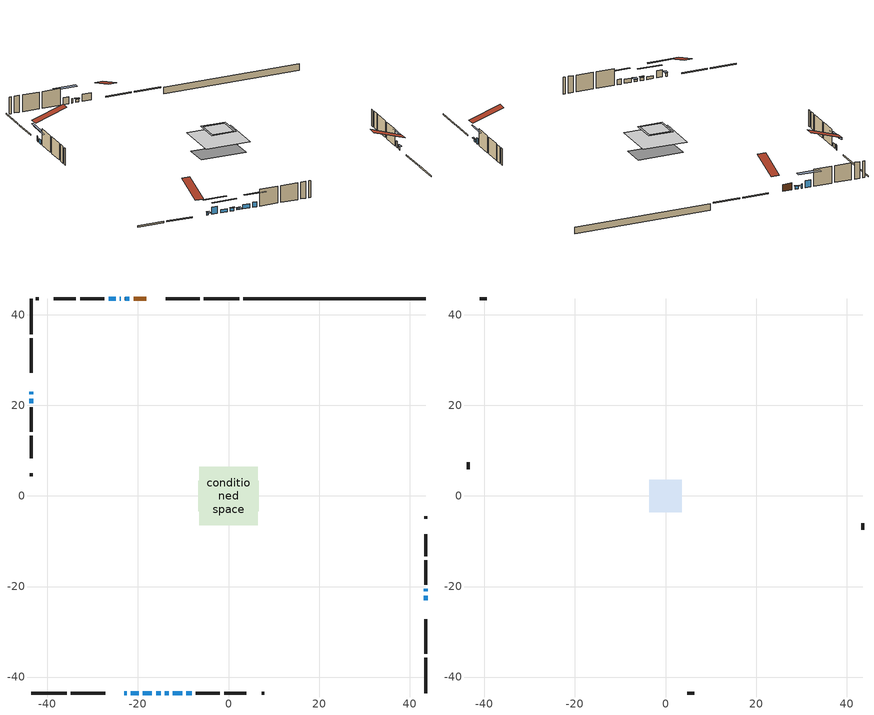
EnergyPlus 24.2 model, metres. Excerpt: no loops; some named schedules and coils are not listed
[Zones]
conditioned space
 floor adiabatic (AdiabaticFloorConstruction): -6.46,-6.46 -6.46,6.46 6.46,6.46 6.46,-6.46 z3.2
 floor foundation (Slab1 construction): -6.69,-3.37 -6.69,3.37 6.69,3.37 6.69,-3.37 z-1.07
 wall outside (RimJoist1 construction): 2.35,43.52 -5.42,43.52 / -43.52,-43.52 -35.75,-43.52 / -43.52,43.52 -43.52,35.75 / 43.52,-43.52 43.52,-35.75 z0.76:1.06
 wall outside (RimJoist2 construction): -6.35,43.52 -13.89,43.52 / -34.82,-43.52 -27.27,-43.52 / -43.52,34.82 -43.52,27.27 / 43.52,-34.82 43.52,-27.27 z0.76:1.06
 wall outside (AdiabaticWallConstruction 1): -18.18,43.52 -20.97,43.52 z0.76:2.79
 wall outside (AdiabaticWallConstruction): -22.99,-43.52 -22.48,-43.52 / 43.52,-22.99 43.52,-22.02 / -21.89,43.52 -22.86,43.52 / -15.99,-43.52 -15.02,-43.52 z0.76:1.62; -21.55,-43.52 -19.83,-43.52 z0.76:2.79; -18.9,-43.52 -16.91,-43.52 z0.76:1.57; -43.52,22.99 -43.52,22.43 z0.76:2.29; -43.52,21.5 -43.52,20.48 z0.76:2.03; -14.09,-43.52 -13.25,-43.52 z0.76:1.27; -23.79,43.52 -24.03,43.52 / -12.33,-43.52 -10.27,-43.52 z0.76:1.98; 43.52,-21.09 43.52,-20.51 z0.76:2.54; -24.95,43.52 -26.5,43.52 z0.76:2.72; -9.34,-43.52 -8.17,-43.52 z0.76:2.23
 wall outside (Wall1 construction): -27.43,43.52 -32.77,43.52 / -7.24,-43.52 -1.91,-43.52 / -43.52,19.56 -43.52,14.22 / 43.52,-19.58 43.52,-14.24 z0.76:5.64
 wall outside (Wall2 construction): -33.7,43.52 -38.6,43.52 / -0.98,-43.52 3.93,-43.52 / -43.52,13.29 -43.52,8.38 / 43.52,-13.31 43.52,-8.41 z0.76:5.64
 wall outside (Wall5 construction): -41.97,43.52 -42.59,43.52 / 7.3,-43.52 7.92,-43.52 / -43.52,5.02 -43.52,4.4 / 43.52,-5.04 43.52,-4.42 z0.76:5.64
 wall foundation (FoundationWall1 construction): 43.52,43.52 3.28,43.52 z-1.07:0.76
 window (WindowConstruction 10): -22.99,-43.52 -22.48,-43.52 z0.76:1.62
 window (WindowConstruction 3): -21.55,-43.52 -19.83,-43.52 z0.76:2.79
 window (WindowConstruction 4): -18.9,-43.52 -16.92,-43.52 z0.76:1.57
 window (WindowConstruction 5): -43.52,22.99 -43.52,22.43 z0.76:2.28
 window (WindowConstruction 6): -43.52,21.5 -43.52,20.48 z0.76:2.03
 window (WindowConstruction 7): 43.52,-22.99 43.52,-22.02 z0.76:1.62
 window (WindowConstruction 8): -21.9,43.52 -22.86,43.52 z0.76:1.62
 window (WindowConstruction 9): -15.99,-43.52 -15.02,-43.52 z0.76:1.62
 window (WindowConstruction 11): -14.09,-43.52 -13.25,-43.52 z0.76:1.27
 window (WindowConstruction 12): -23.79,43.52 -24.02,43.52 z0.76:1.98
 window (WindowConstruction 13): -12.32,-43.52 -10.27,-43.52 z0.76:1.98
 window (WindowConstruction): 43.52,-21.09 43.52,-20.51 z0.76:2.54
 window (WindowConstruction 1): -24.95,43.52 -26.5,43.52 z0.76:2.72
 window (WindowConstruction 2): -9.34,-43.52 -8.17,-43.52 z0.76:2.23
 door (Door): -18.18,43.52 -20.97,43.52 z0.76:2.79
 ceiling adiabatic (AdiabaticFloorConstruction): 6.46,-6.46 6.46,6.46 -6.46,6.46 -6.46,-6.46 z3.2
attic - vented
 floor to conditioned space (Floor1 construction Reversed): -3.09,-3.09 -3.09,3.09 3.09,3.09 3.09,-3.09 z5.64
 floor to conditioned space (Floor2 construction Reversed): -3.61,-3.61 -3.61,3.61 3.61,3.61 3.61,-3.61 z5.64
 wall outside (Wall3 construction): -39.53,43.52 -41.04,43.52 / 4.86,-43.52 6.37,-43.52 / -43.52,7.45 -43.52,5.95 / 43.52,-7.48 43.52,-5.97 z0.76:5.64
 roof outside (Roof1 construction): -17.25,43.52,5.64 -17.25,34.3,8.71 -14.82,34.3,8.71 -14.82,43.52,5.64; -23.92,-43.52,5.64 -23.92,-34.3,8.71 -26.34,-34.3,8.71 -26.34,-43.52,5.64; -43.52,23.92,5.64 -34.3,23.92,8.71 -34.3,26.34,8.71 -43.52,26.34,5.64; 43.52,-23.92,5.64 34.3,-23.92,8.71 34.3,-26.34,8.71 43.52,-26.34,5.64
shading: -22.28,-43.52 -23.19,-43.52 -23.19,-44.74 -22.28,-44.74 z1.82; -17.19,-43.52 -24.19,-43.52 -24.19,-43.93 -17.19,-43.93 z5.43; -14.28,-43.52 -21.54,-43.52 -21.54,-43.93 -14.28,-43.93 z4.21; -43.52,19.79 -43.52,25.63 -43.93,25.63 -43.93,19.79 z4.92; -43.52,17.85 -43.52,24.14 -43.93,24.14 -43.93,17.85 z4.67; 43.52,-21.82 43.52,-23.19 43.93,-23.19 43.93,-21.82 z1.82; -23.06,43.52 -21.69,43.52 -21.69,43.93 -23.06,43.93 z1.82; -14.82,-43.52 -16.19,-43.52 -16.19,-43.93 -14.82,-43.93 z1.82; -13.05,-43.52 -14.29,-43.52 -14.29,-44.74 -13.05,-44.74 z1.47; 43.52,-17.87 43.52,-23.73 43.93,-23.73 43.93,-17.87 z5.18; -29.14,43.52 -22.31,43.52 -22.31,44.74 -29.14,44.74 z5.36; -5.53,-43.52 -11.98,-43.52 -11.98,-43.93 -5.53,-43.93 z4.87
[Building]
Building 1: Terrain=Suburbs
[Site:Location]
Comox AP_BC: Latitude {deg}=49.72; Longitude {deg}=-124.9; Time Zone {hr}=-8; Elevation {m}=26; Keep Site Location Information=Yes
[Site:GroundTemperature:Shallow]
7.68431, 6.60511, 6.51868, 7.03082, 9.08677, 11.1331, 12.9072, 14.0311, 14.1265, 13.2125, 11.4836, 9.50004
[Site:WaterMainsTemperature]
Calculation Method=Schedule; Temperature Schedule=mains temperature schedule
[Material] Roughness=Rough; Thermal Absorptance=0.9
Name | Thickness {m} | Conductivity {W/m-K} | Density {kg/m3} | Specific Heat {J/kg-K} | Solar Absorptance | Visible Absorptance
asphalt or fiberglass shingles | 0.00635 | 0.162714 | 1121.4 | 1465.45 | 0.4 | 0.4
ceiling stud and cavity | 0.1397 | 0.079977 | 65.682 | 1177.47 | 0.7 | 0.7
ceiling stud and cavity 1 | 0.1397 | 0.0805454 | 65.682 | 1177.47 | 0.7 | 0.7
concrete 4.0 in. | 0.1016 | 1.803125 | 2242.8 | 837.4 | 0.7 | 0.7
concrete 8.0 in. | 0.2032 | 1.803125 | 2242.8 | 837.4 | 0.7 | 0.7
door material | 0.04445 | 0.188738 | 512.64 | 1214.23 | 0.7 | 0.7
floor covering | 0.0127 | 0.0433444 | 54.468 | 1339.84 | 0.6 | 0.6
floor rigid ins; wall rigid ins | 0.512978 | 0.029427 | 32.04 | 1214.23 | 0.7 | 0.7
floor stud and cavity | 0.1397 | 1.75129 | 37.0049 | 1207.88 | 0.7 | 0.7
furniture material conditioned space 1 | 0.1524 | 0.115458 | 640.8 | 1214.23 | 0.6 | 0.6
gypsum board | 0.00254 | 0.160291 | 801 | 837.4 | 0.6 | 0.6
gypsum board 1 | 0.0127 | 0.160291 | 801 | 837.4 | 0.6 | 0.6
osb sheathing 0.75 in. | 0.01905 | 0.115458 | 512.64 | 1214.23 | 0.7 | 0.7
rim joist stud and cavity | 0.0508 | 0.177588 | 50.32683 | 1063.81 | 0.6 | 0.6
rim joist stud and cavity 1 | 0.0508 | 0.648972 | 50.32683 | 1063.81 | 0.6 | 0.6
wall stud and cavity | 0.0889 | 0.214643 | 50.32683 | 1063.81 | 0.7 | 0.7
wall stud and cavity 1 | 0.0889 | 0.213734 | 50.32683 | 1063.81 | 0.7 | 0.7
wall stud and cavity 2 | 0.0889 | 6.9971 | 50.32683 | 1063.81 | 0.6 | 0.6
wall stud and cavity 3 | 0.0889 | 0.49837 | 6.31874 | 1174.65 | 0.7 | 0.7
wall stud and cavity 4 | 0.0889 | 0.380278 | 52.3479 | 1209.89 | 0.7 | 0.7
wall stud and cavity 5 | 0.0889 | 0.391764 | 83.0341 | 1211.67 | 0.7 | 0.7
wood siding | 0.00254 | 0.102417 | 544.68 | 1172.36 | 0.4 | 0.4
wood siding 1; wood siding 2; wood siding 3 | 0.0254 | 0.102417 | 544.68 | 1172.36 | 0.7 | 0.7
[WindowMaterial:SimpleGlazingSystem]
Name | U-Factor {W/m2-K} | Solar Heat Gain Coefficient
WindowMaterial | 4.982445 | 0.59
WindowMaterial 1 | 5.91704 | 0.78
WindowMaterial 10 | 5.0608 | 0.63
WindowMaterial 11 | 2.78449 | 0.63
WindowMaterial 2 | 3.61518 | 0.7
WindowMaterial 3 | 3.30346 | 0.67
WindowMaterial 4 | 7.30929 | 0.72
WindowMaterial 5 | 2.97073 | 0.62
WindowMaterial 6 | 2.98833 | 0.56
WindowMaterial 7 | 5.2601 | 0.64
WindowMaterial 8 | 4.584985 | 0.54
WindowMaterial 9 | 2.750991 | 0.56
[Construction]
AdiabaticFloorConstruction: floor stud and cavity, floor rigid ins, osb sheathing 0.75 in., floor covering
AdiabaticWallConstruction: wood siding 2, wall rigid ins, wall stud and cavity 4, gypsum board 1
AdiabaticWallConstruction 1: wood siding 3, wall rigid ins, wall stud and cavity 4, gypsum board 1
Door: door material
Floor1 construction Reversed: gypsum board 1, ceiling stud and cavity
Floor2 construction Reversed: gypsum board 1, ceiling stud and cavity 1
FoundationWall1 construction: concrete 8.0 in.
furniture construction conditioned space 1: furniture material conditioned space 1
PartitionWallConstruction: gypsum board 1, wall stud and cavity 5, gypsum board 1
RimJoist1 construction: wood siding 1, rim joist stud and cavity
RimJoist2 construction: wood siding 1, rim joist stud and cavity 1
Roof1 construction: asphalt or fiberglass shingles
Slab1 construction: concrete 4.0 in.
Wall1 construction: wood siding, wall stud and cavity, gypsum board
Wall2 construction: wood siding, wall stud and cavity 1, gypsum board
Wall3 construction: wood siding, wall stud and cavity 2
Wall5 construction: wood siding, wall stud and cavity 3, gypsum board
WindowConstruction: WindowMaterial
WindowConstruction 1: WindowMaterial 1
WindowConstruction 10: WindowMaterial 8
WindowConstruction 11: WindowMaterial 9
WindowConstruction 12: WindowMaterial 10
WindowConstruction 13: WindowMaterial 11
WindowConstruction 2: WindowMaterial 2
WindowConstruction 3: WindowMaterial 3
WindowConstruction 4: WindowMaterial 4
WindowConstruction 5: WindowMaterial 5
WindowConstruction 6: WindowMaterial 6
WindowConstruction 7; WindowConstruction 8; WindowConstruction 9: WindowMaterial 7
[Zone] Multiplier=1; Part of Total Floor Area=Yes
Name | Volume {m3}
attic - vented | 45.1576
conditioned space | 658.9
[Space]
Name | Zone | Volume {m3}
attic - vented 1 | attic - vented | 45.1576
conditioned space 1 | conditioned space | 658.9
[ZoneInfiltration:EffectiveLeakageArea]
infil attic - vented 1: Zone or Space=attic - vented 1; Schedule=Always On Discrete; Effective Air Leakage Area {cm2}=3866.14; Stack Coefficient=0.000552712; Wind Coefficient=1.58844e-05
[ZoneMixing]
whole house fan mix: Zone or Space=attic - vented; Schedule=Always On Continuous; Design Flow Rate Calculation Method=Flow/Zone; Design Flow Rate {m3/s}=0; Source Zone or Space=conditioned space
[SurfaceProperty:ExposedFoundationPerimeter]
Slab1: Exposed Perimeter Calculation Method=TotalExposedPerimeter; Total Exposed Perimeter {m}=40.235
[InternalMass] Zone or ZoneList=conditioned space; Space or SpaceList=conditioned space 1
Name | Construction | Surface Area {m2}
furniture mass conditioned space 1 | furniture construction conditioned space 1 | 102.768
partition wall mass | PartitionWallConstruction | 256.92
[Lights]
interior lighting: Zone or ZoneList or Space or SpaceList=conditioned space 1; Schedule=interior lighting schedule; Design Level Calculation Method=LightingLevel; Lighting Level {W}=343.2; Return Air Fraction=0; Fraction Radiant=0.6; Fraction Visible=0.2; Fraction Replaceable=1
[People]
occupants: Zone or ZoneList or Space or SpaceList=conditioned space 1; Number of People Schedule=occupants schedule; Number of People Calculation Method=People; Number of People=3; Fraction Radiant=0.314171; Sensible Heat Fraction=0.56303; Activity Level Schedule=occupants activity schedule; Carbon Dioxide Generation Rate {m3/s-W}=0; Enable ASHRAE 55 Comfort Warnings=No; Mean Radiant Temperature Calculation Type=EnclosureAveraged
[ElectricEquipment] Zone or ZoneList or Space or SpaceList=conditioned space 1; Design Level Calculation Method=EquipmentLevel
Name | Schedule | Design Level {W} | Fraction Latent | Fraction Radiant | Fraction Lost
clothes dryer | clothes dryer schedule | 140.772 | 0.015 | 0.081 | 0.85
clothes washer | clothes washer schedule | 32.1985 | 0.03 | 0.162 | 0.7
cooking range | cooking range schedule | 215.147 | 0.08 | 0.432 | 0.2
dishwasher | dishwasher schedule | 66.8632 | 0.3 | 0.18 | 0.4
fridge | fridge schedule | 72.9452 | 0 | 0.6 | 0
mech vent bath fan 0 | mech vent bath fan 0 schedule | 50.2 | 0 | 0 | 1
mech vent bath fan 1 | mech vent bath fan 1 schedule | 50.2 | 0 | 0 | 1
mech vent house fan | mech vent house fan schedule | 0 | 0 | 0 | 1
mech vent house fan cfis | mech vent house fan cfis schedule | 0 | 0 | 0 | 0
misc plug loads | misc plug loads schedule | 494.7 | 0.045 | 0.513 | 0.1
whole house fan | Always On Discrete | 0 | 0 | 0 | 1
[OtherEquipment] Zone or ZoneList or Space or SpaceList=conditioned space 1; Design Level Calculation Method=EquipmentLevel
Name | Fuel Type | Schedule | Design Level {W} | Fraction Latent | Fraction Radiant | Fraction Lost
clothes dryer 1 | Electricity | clothes dryer schedule | 0 | 0.015 | 0.081 | 0.85
cooking range 1 | Electricity | cooking range schedule | 0 | 0.08 | 0.432 | 0.2
general water use latent | None | general water use schedule | 62.594 | 1 | 0 | 0
general water use sensible | None | general water use schedule | -61.6891 | 0 | 0.6 | 0
mech vent house fan latent load | None | Always On Discrete | 0 | 1 | 0 | 0
mech vent house fan sensible load | None | Always On Discrete | 0 | 0 | 0 | 0
water heater energy adjustment1 | Electricity | Always On Discrete | 0.01 | 0 | 0 | 1
[ZoneInfiltration:DesignFlowRate] Zone or ZoneList or Space or SpaceList=conditioned space 1; Schedule=Always On Discrete; Design Flow Rate Calculation Method=Flow/Zone; Design Flow Rate {m3/s}=0
infil flow; natural vent flow; whole house fan flow
[ZoneControl:Thermostat]
conditioned space Thermostat: Zone or ZoneList=conditioned space; Control Type Schedule=conditioned space Thermostat Schedule; Control 1=conditioned space temperature setpoint; Temperature Difference Between Cutout And Setpoint {deltaC}=0
[ThermostatSetpoint:DualSetpoint]
conditioned space temperature setpoint: Heating Setpoint Temperature Schedule=heating setpoint; Cooling Setpoint Temperature Schedule=cooling setpoint
[AirLoopHVAC:UnitarySystem]
unit heater unitary system: Control Type=Load; Controlling Zone or Thermostat Location=conditioned space; Dehumidification Control Type=None; Availability Schedule=Always On Discrete; Supply Fan=unit heater supply fan; Fan Placement=BlowThrough; Supply Air Fan Operating Mode Schedule=unit heater auto fan schedule; Heating Coil=unit heater htg coil; DX Heating Coil Sizing Ratio=1; Use DOAS DX Cooling Coil=No; Minimum Supply Air Temperature {C}=2; Latent Load Control=SensibleOnlyLoadControl; Cooling Supply Air Flow Rate Method=None; Heating Supply Air Flow Rate Method=SupplyAirFlowRate; Heating Supply Air Flow Rate {m3/s}=0.00141584; No Load Supply Air Flow Rate Method=SupplyAirFlowRate; No Load Supply Air Flow Rate {m3/s}=0; No Load Supply Air Flow Rate Control Set To Low Speed=Yes; Maximum Supply Air Temperature {C}=48.8889; Maximum Outdoor Dry-Bulb Temperature for Supplemental Heater Operation {C}=21; Ancillary On-Cycle Electric Power {W}=0; Ancillary Off-Cycle Electric Power {W}=0
[Zone equipment]
conditioned space: electric baseboard, unit heater unitary system
[Foundation:Kiva]
Foundation Kiva 1: Initial Indoor Air Temperature {C}=18; Wall Height Above Grade {m}=0.759988; Wall Depth Below Slab {m}=0.2032
[Foundation:Kiva:Settings]
Soil Conductivity {W/m-K}=0.849921; Soil Density {kg/m3}=1842.3; Soil Specific Heat {J/kg-K}=418.7; Ground Solar Absorptivity=0.9; Ground Thermal Absorptivity=0.9; Ground Surface Roughness {m}=0.03; Far-Field Width {m}=40; Deep-Ground Boundary Condition=ZeroFlux; Deep-Ground Depth {m}=40; Minimum Cell Dimension {m}=0.2; Maximum Cell Growth Coefficient=3; Simulation Timestep=Timestep
[Exterior:Lights]
exterior lighting: Schedule=exterior lighting schedule; Design Level {W}=75.6
[EnergyManagementSystem:Sensor] Output:Variable or Output:Meter Index Key=conditioned space
Name | Output:Variable or Output:Meter
conditioned_space_clg_unmet_s | Zone Cooling Setpoint Not Met Time
conditioned_space_htg_unmet_s | Zone Heating Setpoint Not Met Time
fridge_tin_s; tin_s; tin_s_1 | Zone Mean Air Temperature
tout_s | Zone Outdoor Air Drybulb Temperature
win_s | Zone Air Humidity Ratio
[Schedule:Constant]
Name | Hourly Value
Always On Continuous; mech vent house fan schedule; mech vent house fan cfis schedule; Always On Discrete | 1
occupants activity schedule | 117.228
fridge schedule; unit heater auto fan schedule | 0
[Schedule:Week:Daily]
interior lighting schedule Week Rule - Jan1-Jan27: interior lighting schedule day, interior lighting schedule day, interior lighting schedule day, interior lighting schedule day, interior lighting schedule day, interior lighting schedule day, interior lighting schedule day, interior lighting schedule default day, interior lighting schedule default day, interior lighting schedule default day, interior lighting schedule default day, interior lighting schedule default day
interior lighting schedule Week Rule - Jan28-Feb3: interior lighting schedule day, interior lighting schedule day, interior lighting schedule day, interior lighting schedule day, interior lighting schedule day 1, interior lighting schedule day 1, interior lighting schedule day 1, interior lighting schedule default day, interior lighting schedule default day, interior lighting schedule default day, interior lighting schedule default day, interior lighting schedule default day
interior lighting schedule Week Rule - Feb4-Feb24: interior lighting schedule day 1, interior lighting schedule day 1, interior lighting schedule day 1, interior lighting schedule day 1, interior lighting schedule day 1, interior lighting schedule day 1, interior lighting schedule day 1, interior lighting schedule default day, interior lighting schedule default day, interior lighting schedule default day, interior lighting schedule default day, interior lighting schedule default day
interior lighting schedule Week Rule - Feb25-Mar3: interior lighting schedule day 1, interior lighting schedule day 1, interior lighting schedule day 1, interior lighting schedule day 1, interior lighting schedule day 2, interior lighting schedule day 2, interior lighting schedule day 2, interior lighting schedule default day, interior lighting schedule default day, interior lighting schedule default day, interior lighting schedule default day, interior lighting schedule default day
interior lighting schedule Week Rule - Mar4-Mar31: interior lighting schedule day 2, interior lighting schedule day 2, interior lighting schedule day 2, interior lighting schedule day 2, interior lighting schedule day 2, interior lighting schedule day 2, interior lighting schedule day 2, interior lighting schedule default day, interior lighting schedule default day, interior lighting schedule default day, interior lighting schedule default day, interior lighting schedule default day
interior lighting schedule Week Rule - Apr1-Apr28: interior lighting schedule day 3, interior lighting schedule day 3, interior lighting schedule day 3, interior lighting schedule day 3, interior lighting schedule day 3, interior lighting schedule day 3, interior lighting schedule day 3, interior lighting schedule default day, interior lighting schedule default day, interior lighting schedule default day, interior lighting schedule default day, interior lighting schedule default day
interior lighting schedule Week Rule - Apr29-May5: interior lighting schedule day 3, interior lighting schedule day 3, interior lighting schedule day 4, interior lighting schedule day 4, interior lighting schedule day 4, interior lighting schedule day 4, interior lighting schedule day 4, interior lighting schedule default day, interior lighting schedule default day, interior lighting schedule default day, interior lighting schedule default day, interior lighting schedule default day
interior lighting schedule Week Rule - May6-May26: interior lighting schedule day 4, interior lighting schedule day 4, interior lighting schedule day 4, interior lighting schedule day 4, interior lighting schedule day 4, interior lighting schedule day 4, interior lighting schedule day 4, interior lighting schedule default day, interior lighting schedule default day, interior lighting schedule default day, interior lighting schedule default day, interior lighting schedule default day
interior lighting schedule Week Rule - May27-Jun2: interior lighting schedule day 4, interior lighting schedule day 4, interior lighting schedule day 4, interior lighting schedule day 4, interior lighting schedule day 4, interior lighting schedule day 5, interior lighting schedule day 5, interior lighting schedule default day, interior lighting schedule default day, interior lighting schedule default day, interior lighting schedule default day, interior lighting schedule default day
interior lighting schedule Week Rule - Jun3-Jun30: interior lighting schedule day 5, interior lighting schedule day 5, interior lighting schedule day 5, interior lighting schedule day 5, interior lighting schedule day 5, interior lighting schedule day 5, interior lighting schedule day 5, interior lighting schedule default day, interior lighting schedule default day, interior lighting schedule default day, interior lighting schedule default day, interior lighting schedule default day
interior lighting schedule Week Rule - Jul1-Jul28: interior lighting schedule day 6, interior lighting schedule day 6, interior lighting schedule day 6, interior lighting schedule day 6, interior lighting schedule day 6, interior lighting schedule day 6, interior lighting schedule day 6, interior lighting schedule default day, interior lighting schedule default day, interior lighting schedule default day, interior lighting schedule default day, interior lighting schedule default day
interior lighting schedule Week Rule - Jul29-Aug4: interior lighting schedule day 6, interior lighting schedule day 6, interior lighting schedule day 6, interior lighting schedule day 7, interior lighting schedule day 7, interior lighting schedule day 7, interior lighting schedule day 7, interior lighting schedule default day, interior lighting schedule default day, interior lighting schedule default day, interior lighting schedule default day, interior lighting schedule default day
interior lighting schedule Week Rule - Aug5-Aug25: interior lighting schedule day 7, interior lighting schedule day 7, interior lighting schedule day 7, interior lighting schedule day 7, interior lighting schedule day 7, interior lighting schedule day 7, interior lighting schedule day 7, interior lighting schedule default day, interior lighting schedule default day, interior lighting schedule default day, interior lighting schedule default day, interior lighting schedule default day
interior lighting schedule Week Rule - Aug26-Sep1: interior lighting schedule day 7, interior lighting schedule day 7, interior lighting schedule day 7, interior lighting schedule day 7, interior lighting schedule day 7, interior lighting schedule day 7, interior lighting schedule day 8, interior lighting schedule default day, interior lighting schedule default day, interior lighting schedule default day, interior lighting schedule default day, interior lighting schedule default day
interior lighting schedule Week Rule - Sep2-Sep29: interior lighting schedule day 8, interior lighting schedule day 8, interior lighting schedule day 8, interior lighting schedule day 8, interior lighting schedule day 8, interior lighting schedule day 8, interior lighting schedule day 8, interior lighting schedule default day, interior lighting schedule default day, interior lighting schedule default day, interior lighting schedule default day, interior lighting schedule default day
interior lighting schedule Week Rule - Sep30-Oct6: interior lighting schedule day 8, interior lighting schedule day 9, interior lighting schedule day 9, interior lighting schedule day 9, interior lighting schedule day 9, interior lighting schedule day 9, interior lighting schedule day 9, interior lighting schedule default day, interior lighting schedule default day, interior lighting schedule default day, interior lighting schedule default day, interior lighting schedule default day
interior lighting schedule Week Rule - Oct7-Oct27: interior lighting schedule day 9, interior lighting schedule day 9, interior lighting schedule day 9, interior lighting schedule day 9, interior lighting schedule day 9, interior lighting schedule day 9, interior lighting schedule day 9, interior lighting schedule default day, interior lighting schedule default day, interior lighting schedule default day, interior lighting schedule default day, interior lighting schedule default day
interior lighting schedule Week Rule - Oct28-Nov3: interior lighting schedule day 9, interior lighting schedule day 9, interior lighting schedule day 9, interior lighting schedule day 9, interior lighting schedule day 10, interior lighting schedule day 10, interior lighting schedule day 10, interior lighting schedule default day, interior lighting schedule default day, interior lighting schedule default day, interior lighting schedule default day, interior lighting schedule default day
interior lighting schedule Week Rule - Nov4-Nov24: interior lighting schedule day 10, interior lighting schedule day 10, interior lighting schedule day 10, interior lighting schedule day 10, interior lighting schedule day 10, interior lighting schedule day 10, interior lighting schedule day 10, interior lighting schedule default day, interior lighting schedule default day, interior lighting schedule default day, interior lighting schedule default day, interior lighting schedule default day
interior lighting schedule Week Rule - Nov25-Dec1: interior lighting schedule day 10, interior lighting schedule day 10, interior lighting schedule day 10, interior lighting schedule day 10, interior lighting schedule day 10, interior lighting schedule day 10, interior lighting schedule day 11, interior lighting schedule default day, interior lighting schedule default day, interior lighting schedule default day, interior lighting schedule default day, interior lighting schedule default day
interior lighting schedule Week Rule - Dec2-Dec31: interior lighting schedule day 11, interior lighting schedule day 11, interior lighting schedule day 11, interior lighting schedule day 11, interior lighting schedule day 11, interior lighting schedule day 11, interior lighting schedule day 11, interior lighting schedule default day, interior lighting schedule default day, interior lighting schedule default day, interior lighting schedule default day, interior lighting schedule default day
occupants schedule Week Rule - Jan1-Dec31: occupants schedule day, occupants schedule day, occupants schedule day, occupants schedule day, occupants schedule day, occupants schedule day, occupants schedule day, occupants schedule default day, occupants schedule default day, occupants schedule default day, occupants schedule default day, occupants schedule default day
clothes dryer schedule Week Rule - Jan1-Dec31: clothes dryer schedule day, clothes dryer schedule day, clothes dryer schedule day, clothes dryer schedule day, clothes dryer schedule day, clothes dryer schedule day, clothes dryer schedule day, clothes dryer schedule default day, clothes dryer schedule default day, clothes dryer schedule default day, clothes dryer schedule default day, clothes dryer schedule default day
clothes washer schedule Week Rule - Jan1-Dec31: clothes washer schedule day, clothes washer schedule day, clothes washer schedule day, clothes washer schedule day, clothes washer schedule day, clothes washer schedule day, clothes washer schedule day, clothes washer schedule default day, clothes washer schedule default day, clothes washer schedule default day, clothes washer schedule default day, clothes washer schedule default day
cooking range schedule Week Rule - Jan1-Dec31: cooking range schedule day, cooking range schedule day, cooking range schedule day, cooking range schedule day, cooking range schedule day, cooking range schedule day, cooking range schedule day, cooking range schedule default day, cooking range schedule default day, cooking range schedule default day, cooking range schedule default day, cooking range schedule default day
dishwasher schedule Week Rule - Jan1-Dec31: dishwasher schedule day, dishwasher schedule day, dishwasher schedule day, dishwasher schedule day, dishwasher schedule day, dishwasher schedule day, dishwasher schedule day, dishwasher schedule default day, dishwasher schedule default day, dishwasher schedule default day, dishwasher schedule default day, dishwasher schedule default day
mech vent bath fan 0 schedule Week Rule - Jan1-Dec31: mech vent bath fan 0 schedule day, mech vent bath fan 0 schedule day, mech vent bath fan 0 schedule day, mech vent bath fan 0 schedule day, mech vent bath fan 0 schedule day, mech vent bath fan 0 schedule day, mech vent bath fan 0 schedule day, mech vent bath fan 0 schedule default day, mech vent bath fan 0 schedule default day, mech vent bath fan 0 schedule default day, mech vent bath fan 0 schedule default day, mech vent bath fan 0 schedule default day
mech vent bath fan 1 schedule Week Rule - Jan1-Dec31: mech vent bath fan 1 schedule day, mech vent bath fan 1 schedule day, mech vent bath fan 1 schedule day, mech vent bath fan 1 schedule day, mech vent bath fan 1 schedule day, mech vent bath fan 1 schedule day, mech vent bath fan 1 schedule day, mech vent bath fan 1 schedule default day, mech vent bath fan 1 schedule default day, mech vent bath fan 1 schedule default day, mech vent bath fan 1 schedule default day, mech vent bath fan 1 schedule default day
misc plug loads schedule Week Rule - Jan1-Dec31: misc plug loads schedule day, misc plug loads schedule day, misc plug loads schedule day, misc plug loads schedule day, misc plug loads schedule day, misc plug loads schedule day, misc plug loads schedule day, misc plug loads schedule default day, misc plug loads schedule default day, misc plug loads schedule default day, misc plug loads schedule default day, misc plug loads schedule default day
general water use schedule Week Rule - Jan1-Dec31: general water use schedule day, general water use schedule day, general water use schedule day, general water use schedule day, general water use schedule day, general water use schedule day, general water use schedule day, general water use schedule default day, general water use schedule default day, general water use schedule default day, general water use schedule default day, general water use schedule default day
exterior lighting schedule Week Rule - Jan1-Jan27: exterior lighting schedule day, exterior lighting schedule day, exterior lighting schedule day, exterior lighting schedule day, exterior lighting schedule day, exterior lighting schedule day, exterior lighting schedule day, exterior lighting schedule default day, exterior lighting schedule default day, exterior lighting schedule default day, exterior lighting schedule default day, exterior lighting schedule default day
exterior lighting schedule Week Rule - Jan28-Feb3: exterior lighting schedule day, exterior lighting schedule day, exterior lighting schedule day, exterior lighting schedule day, exterior lighting schedule day 1, exterior lighting schedule day 1, exterior lighting schedule day 1, exterior lighting schedule default day, exterior lighting schedule default day, exterior lighting schedule default day, exterior lighting schedule default day, exterior lighting schedule default day
exterior lighting schedule Week Rule - Feb4-Feb24: exterior lighting schedule day 1, exterior lighting schedule day 1, exterior lighting schedule day 1, exterior lighting schedule day 1, exterior lighting schedule day 1, exterior lighting schedule day 1, exterior lighting schedule day 1, exterior lighting schedule default day, exterior lighting schedule default day, exterior lighting schedule default day, exterior lighting schedule default day, exterior lighting schedule default day
exterior lighting schedule Week Rule - Feb25-Mar3: exterior lighting schedule day 1, exterior lighting schedule day 1, exterior lighting schedule day 1, exterior lighting schedule day 1, exterior lighting schedule day 2, exterior lighting schedule day 2, exterior lighting schedule day 2, exterior lighting schedule default day, exterior lighting schedule default day, exterior lighting schedule default day, exterior lighting schedule default day, exterior lighting schedule default day
exterior lighting schedule Week Rule - Mar4-Mar31: exterior lighting schedule day 2, exterior lighting schedule day 2, exterior lighting schedule day 2, exterior lighting schedule day 2, exterior lighting schedule day 2, exterior lighting schedule day 2, exterior lighting schedule day 2, exterior lighting schedule default day, exterior lighting schedule default day, exterior lighting schedule default day, exterior lighting schedule default day, exterior lighting schedule default day
exterior lighting schedule Week Rule - Apr1-Apr28: exterior lighting schedule day 3, exterior lighting schedule day 3, exterior lighting schedule day 3, exterior lighting schedule day 3, exterior lighting schedule day 3, exterior lighting schedule day 3, exterior lighting schedule day 3, exterior lighting schedule default day, exterior lighting schedule default day, exterior lighting schedule default day, exterior lighting schedule default day, exterior lighting schedule default day
exterior lighting schedule Week Rule - Apr29-May5: exterior lighting schedule day 3, exterior lighting schedule day 3, exterior lighting schedule day 4, exterior lighting schedule day 4, exterior lighting schedule day 4, exterior lighting schedule day 4, exterior lighting schedule day 4, exterior lighting schedule default day, exterior lighting schedule default day, exterior lighting schedule default day, exterior lighting schedule default day, exterior lighting schedule default day
exterior lighting schedule Week Rule - May6-May26: exterior lighting schedule day 4, exterior lighting schedule day 4, exterior lighting schedule day 4, exterior lighting schedule day 4, exterior lighting schedule day 4, exterior lighting schedule day 4, exterior lighting schedule day 4, exterior lighting schedule default day, exterior lighting schedule default day, exterior lighting schedule default day, exterior lighting schedule default day, exterior lighting schedule default day
exterior lighting schedule Week Rule - May27-Jun2: exterior lighting schedule day 4, exterior lighting schedule day 4, exterior lighting schedule day 4, exterior lighting schedule day 4, exterior lighting schedule day 4, exterior lighting schedule day 5, exterior lighting schedule day 5, exterior lighting schedule default day, exterior lighting schedule default day, exterior lighting schedule default day, exterior lighting schedule default day, exterior lighting schedule default day
[Schedule:Year]
interior lighting schedule: interior lighting schedule Week Rule - Jan1-Jan27, 1, 1, 1, 27, interior lighting schedule Week Rule - Jan28-Feb3, 1, 28, 2, 3, interior lighting schedule Week Rule - Feb4-Feb24, 2, 4, 2, 24, interior lighting schedule Week Rule - Feb25-Mar3, 2, 25, 3, 3, interior lighting schedule Week Rule - Mar4-Mar31, 3, 4, 3, 31, interior lighting schedule Week Rule - Apr1-Apr28, 4, 1, 4, 28, interior lighting schedule Week Rule - Apr29-May5, 4, 29, 5, 5, interior lighting schedule Week Rule - May6-May26, 5, 6, 5, 26, interior lighting schedule Week Rule - May27-Jun2, 5, 27, 6, 2, interior lighting schedule Week Rule - Jun3-Jun30, 6, 3, 6, 30, interior lighting schedule Week Rule - Jul1-Jul28, 7, 1, 7, 28, interior lighting schedule Week Rule - Jul29-Aug4, 7, 29, 8, 4, interior lighting schedule Week Rule - Aug5-Aug25, 8, 5, 8, 25, interior lighting schedule Week Rule - Aug26-Sep1, 8, 26, 9, 1, interior lighting schedule Week Rule - Sep2-Sep29, 9, 2, 9, 29, interior lighting schedule Week Rule - Sep30-Oct6, 9, 30, 10, 6, interior lighting schedule Week Rule - Oct7-Oct27, 10, 7, 10, 27, interior lighting schedule Week Rule - Oct28-Nov3, 10, 28, 11, 3, interior lighting schedule Week Rule - Nov4-Nov24, 11, 4, 11, 24, interior lighting schedule Week Rule - Nov25-Dec1, 11, 25, 12, 1, interior lighting schedule Week Rule - Dec2-Dec31, 12, 2, 12, 31
occupants schedule: occupants schedule Week Rule - Jan1-Dec31, 1, 1, 12, 31
clothes dryer schedule: clothes dryer schedule Week Rule - Jan1-Dec31, 1, 1, 12, 31
clothes washer schedule: clothes washer schedule Week Rule - Jan1-Dec31, 1, 1, 12, 31
cooking range schedule: cooking range schedule Week Rule - Jan1-Dec31, 1, 1, 12, 31
dishwasher schedule: dishwasher schedule Week Rule - Jan1-Dec31, 1, 1, 12, 31
mech vent bath fan 0 schedule: mech vent bath fan 0 schedule Week Rule - Jan1-Dec31, 1, 1, 12, 31
mech vent bath fan 1 schedule: mech vent bath fan 1 schedule Week Rule - Jan1-Dec31, 1, 1, 12, 31
misc plug loads schedule: misc plug loads schedule Week Rule - Jan1-Dec31, 1, 1, 12, 31
general water use schedule: general water use schedule Week Rule - Jan1-Dec31, 1, 1, 12, 31
exterior lighting schedule: exterior lighting schedule Week Rule - Jan1-Jan27, 1, 1, 1, 27, exterior lighting schedule Week Rule - Jan28-Feb3, 1, 28, 2, 3, exterior lighting schedule Week Rule - Feb4-Feb24, 2, 4, 2, 24, exterior lighting schedule Week Rule - Feb25-Mar3, 2, 25, 3, 3, exterior lighting schedule Week Rule - Mar4-Mar31, 3, 4, 3, 31, exterior lighting schedule Week Rule - Apr1-Apr28, 4, 1, 4, 28, exterior lighting schedule Week Rule - Apr29-May5, 4, 29, 5, 5, exterior lighting schedule Week Rule - May6-May26, 5, 6, 5, 26, exterior lighting schedule Week Rule - May27-Jun2, 5, 27, 6, 2, exterior lighting schedule Week Rule - Jun3-Jun30, 6, 3, 6, 30, exterior lighting schedule Week Rule - Jul1-Jul28, 7, 1, 7, 28, exterior lighting schedule Week Rule - Jul29-Aug4, 7, 29, 8, 4, exterior lighting schedule Week Rule - Aug5-Aug25, 8, 5, 8, 25, exterior lighting schedule Week Rule - Aug26-Sep1, 8, 26, 9, 1, exterior lighting schedule Week Rule - Sep2-Sep29, 9, 2, 9, 29, exterior lighting schedule Week Rule - Sep30-Oct6, 9, 30, 10, 6, exterior lighting schedule Week Rule - Oct7-Oct27, 10, 7, 10, 27, exterior lighting schedule Week Rule - Oct28-Nov3, 10, 28, 11, 3, exterior lighting schedule Week Rule - Nov4-Nov24, 11, 4, 11, 24, exterior lighting schedule Week Rule - Nov25-Dec1, 11, 25, 12, 1, exterior lighting schedule Week Rule - Dec2-Dec31, 12, 2, 12, 31
[Schedule:Compact]
conditioned space Thermostat Schedule: Through: 12/31, For: AllDays, Until: 24:00, 4
mains temperature schedule: Through: 01/01, For: AllDays, Until: 24:00, 11.0622, Through: 01/02, For: AllDays, Until: 24:00, 11.025, Through: 01/03, For: AllDays, Until: 24:00, 10.9883, Through: 01/04, For: AllDays, Until: 24:00, 10.9522, Through: 01/05, For: AllDays, Until: 24:00, 10.9172, Through: 01/06, For: AllDays, Until: 24:00, 10.8828, Through: 01/07, For: AllDays, Until: 24:00, 10.8494, Through: 01/08, For: AllDays, Until: 24:00, 10.8167, Through: 01/09, For: AllDays, Until: 24:00, 10.7844, Through: 01/10, For: AllDays, Until: 24:00, 10.7533, Through: 01/11, For: AllDays, Until: 24:00, 10.7228, Through: 01/12, For: AllDays, Until: 24:00, 10.6933, Through: 01/13, For: AllDays, Until: 24:00, 10.6644, Through: 01/14, For: AllDays, Until: 24:00, 10.6367, Through: 01/15, For: AllDays, Until: 24:00, 10.6094, Through: 01/16, For: AllDays, Until: 24:00, 10.5833, Through: 01/17, For: AllDays, Until: 24:00, 10.5578, Through: 01/18, For: AllDays, Until: 24:00, 10.5333, Through: 01/19, For: AllDays, Until: 24:00, 10.51, Through: 01/20, For: AllDays, Until: 24:00, 10.4872, Through: 01/21, For: AllDays, Until: 24:00, 10.465, Through: 01/22, For: AllDays, Until: 24:00, 10.4439, Through: 01/23, For: AllDays, Until: 24:00, 10.4239, Through: 01/24, For: AllDays, Until: 24:00, 10.405, Through: 01/25, For: AllDays, Until: 24:00, 10.3867, Through: 01/26, For: AllDays, Until: 24:00, 10.3694, Through: 01/27, For: AllDays, Until: 24:00, 10.3528, Through: 01/28, For: AllDays, Until: 24:00, 10.3372, Through: 01/29, For: AllDays, Until: 24:00, 10.3228, Through: 01/30, For: AllDays, Until: 24:00, 10.3094, Through: 01/31, For: AllDays, Until: 24:00, 10.2967, Through: 02/01, For: AllDays, Until: 24:00, 10.285, Through: 02/02, For: AllDays, Until: 24:00, 10.2739, Through: 02/03, For: AllDays, Until: 24:00, 10.2644, Through: 02/04, For: AllDays, Until: 24:00, 10.2556, Through: 02/05, For: AllDays, Until: 24:00, 10.2472, Through: 02/06, For: AllDays, Until: 24:00, 10.2406, Through: 02/07, For: AllDays, Until: 24:00, 10.2344, Through: 02/08, For: AllDays, Until: 24:00, 10.2294, Through: 02/09, For: AllDays, Until: 24:00, 10.225, Through: 02/10, For: AllDays, Until: 24:00, 10.2222, Through: 02/11, For: AllDays, Until: 24:00, 10.22, Through: 02/12, For: AllDays, Until: 24:00, 10.2189, Through: 02/13, For: AllDays, Until: 24:00, 10.2183, Through: 02/14, For: AllDays, Until: 24:00, 10.2194, Through: 02/15, For: AllDays, Until: 24:00, 10.2211, Through: 02/16, For: AllDays, Until: 24:00, 10.2239, Through: 02/17, For: AllDays, Until: 24:00, 10.2272, Through: 02/18, For: AllDays, Until: 24:00, 10.2322, Through: 02/19, For: AllDays, Until: 24:00, 10.2378, Through: 02/20, For: AllDays, Until: 24:00, 10.2439, Through: 02/21, For: AllDays, Until: 24:00, 10.2517, Through: 02/22, For: AllDays, Until: 24:00, 10.26, Through: 02/23, For: AllDays, Until: 24:00, 10.2694, Through: 02/24, For: AllDays, Until: 24:00, 10.28, Through: 02/25, For: AllDays, Until: 24:00, 10.2911, Through: 02/26, For: AllDays, Until: 24:00, 10.3033, Through: 02/27, For: AllDays, Until: 24:00, 10.3167, Through: 02/28, For: AllDays, Until: 24:00, 10.3306, Through: 03/01, For: AllDays, Until: 24:00, 10.3456, Through: 03/02, For: AllDays, Until: 24:00, 10.3617, Through: 03/03, For: AllDays, Until: 24:00, 10.3783, Through: 03/04, For: AllDays, Until: 24:00, 10.3961, Through: 03/05, For: AllDays, Until: 24:00, 10.415, Through: 03/06, For: AllDays, Until: 24:00, 10.435, Through: 03/07, For: AllDays, Until: 24:00, 10.4556, Through: 03/08, For: AllDays, Until: 24:00, 10.4767, Through: 03/09, For: AllDays, Until: 24:00, 10.4989, Through: 03/10, For: AllDays, Until: 24:00, 10.5222, Through: 03/11, For: AllDays, Until: 24:00, 10.5467, Through: 03/12, For: AllDays, Until: 24:00, 10.5717, Through: 03/13, For: AllDays, Until: 24:00, 10.5972, Through: 03/14, For: AllDays, Until: 24:00, 10.6239, Through: 03/15, For: AllDays, Until: 24:00, 10.6517, Through: 03/16, For: AllDays, Until: 24:00, 10.68, Through: 03/17, For: AllDays, Until: 24:00, 10.7089, Through: 03/18, For: AllDays, Until: 24:00, 10.7389, Through: 03/19, For: AllDays, Until: 24:00, 10.77, Through: 03/20, For: AllDays, Until: 24:00, 10.8017, Through: 03/21, For: AllDays, Until: 24:00, 10.8339, Through: 03/22, For: AllDays, Until: 24:00, 10.8672, Through: 03/23, For: AllDays, Until: 24:00, 10.9011, Through: 03/24, For: AllDays, Until: 24:00, 10.9361, Through: 03/25, For: AllDays, Until: 24:00, 10.9717, Through: 03/26, For: AllDays, Until: 24:00, 11.0078, Through: 03/27, For: AllDays, Until: 24:00, 11.045, Through: 03/28, For: AllDays, Until: 24:00, 11.0822, Through: 03/29, For: AllDays, Until: 24:00, 11.1211, Through: 03/30, For: AllDays, Until: 24:00, 11.16, Through: 03/31, For: AllDays, Until: 24:00, 11.2, Through: 04/01, For: AllDays, Until: 24:00, 11.2406, Through: 04/02, For: AllDays, Until: 24:00, 11.2817, Through: 04/03, For: AllDays, Until: 24:00, 11.3233, Through: 04/04, For: AllDays, Until: 24:00, 11.3656, Through: 04/05, For: AllDays, Until: 24:00, 11.4089, Through: 04/06, For: AllDays, Until: 24:00, 11.4522, Through: 04/07, For: AllDays, Until: 24:00, 11.4967, Through: 04/08, For: AllDays, Until: 24:00, 11.5417, Through: 04/09, For: AllDays, Until: 24:00, 11.5872, Through: 04/10, For: AllDays, Until: 24:00, 11.6333, Through: 04/11, For: AllDays, Until: 24:00, 11.6794, Through: 04/12, For: AllDays, Until: 24:00, 11.7267, Through: 04/13, For: AllDays, Until: 24:00, 11.7744, Through: 04/14, For: AllDays, Until: 24:00, 11.8222, Through: 04/15, For: AllDays, Until: 24:00, 11.8711, Through: 04/16, For: AllDays, Until: 24:00, 11.92, Through: 04/17, For: AllDays, Until: 24:00, 11.97, Through: 04/18, For: AllDays, Until: 24:00, 12.02, Through: 04/19, For: AllDays, Until: 24:00, 12.07, Through: 04/20, For: AllDays, Until: 24:00, 12.1211, Through: 04/21, For: AllDays, Until: 24:00, 12.1722, Through: 04/22, For: AllDays, Until: 24:00, 12.2239, Through: 04/23, For: AllDays, Until: 24:00, 12.2761, Through: 04/24, For: AllDays, Until: 24:00, 12.3283, Through: 04/25, For: AllDays, Until: 24:00, 12.3811, Through: 04/26, For: AllDays, Until: 24:00, 12.4339, Through: 04/27, For: AllDays, Until: 24:00, 12.4872, Through: 04/28, For: AllDays, Until: 24:00, 12.5411, Through: 04/29, For: AllDays, Until: 24:00, 12.595, Through: 04/30, For: AllDays, Until: 24:00, 12.6489, Through: 05/01, For: AllDays, Until: 24:00, 12.7033, Through: 05/02, For: AllDays, Until: 24:00, 12.7583, Through: 05/03, For: AllDays, Until: 24:00, 12.8133, Through: 05/04, For: AllDays, Until: 24:00, 12.8683, Through: 05/05, For: AllDays, Until: 24:00, 12.9233, Through: 05/06, For: AllDays, Until: 24:00, 12.9789, Through: 05/07, For: AllDays, Until: 24:00, 13.0344, Through: 05/08, For: AllDays, Until: 24:00, 13.09, Through: 05/09, For: AllDays, Until: 24:00, 13.1461, Through: 05/10, For: AllDays, Until: 24:00, 13.2017, Through: 05/11, For: AllDays, Until: 24:00, 13.2578, Through: 05/12, For: AllDays, Until: 24:00, 13.3139, Through: 05/13, For: AllDays, Until: 24:00, 13.37, Through: 05/14, For: AllDays, Until: 24:00, 13.4261, Through: 05/15, For: AllDays, Until: 24:00, 13.4822, Through: 05/16, For: AllDays, Until: 24:00, 13.5389, Through: 05/17, For: AllDays, Until: 24:00, 13.595, Through: 05/18, For: AllDays, Until: 24:00, 13.6511, Through: 05/19, For: AllDays, Until: 24:00, 13.7072, Through: 05/20, For: AllDays, Until: 24:00, 13.7628, Through: 05/21, For: AllDays, Until: 24:00, 13.8189, Through: 05/22, For: AllDays, Until: 24:00, 13.875, Through: 05/23, For: AllDays, Until: 24:00, 13.9306, Through: 05/24, For: AllDays, Until: 24:00, 13.9861, Through: 05/25, For: AllDays, Until: 24:00, 14.0417, Through: 05/26, For: AllDays, Until: 24:00, 14.0967, Through: 05/27, For: AllDays, Until: 24:00, 14.1517, Through: 05/28, For: AllDays, Until: 24:00, 14.2067, Through: 05/29, For: AllDays, Until: 24:00, 14.2611, Through: 05/30, For: AllDays, Until: 24:00, 14.3156, Through: 05/31, For: AllDays, Until: 24:00, 14.37, Through: 06/01, For: AllDays, Until: 24:00, 14.4239, Through: 06/02, For: AllDays, Until: 24:00, 14.4778, Through: 06/03, For: AllDays, Until: 24:00, 14.5311, Through: 06/04, For: AllDays, Until: 24:00, 14.5839, Through: 06/05, For: AllDays, Until: 24:00, 14.6367, Through: 06/06, For: AllDays, Until: 24:00, 14.6889, Through: 06/07, For: AllDays, Until: 24:00, 14.7411, Through: 06/08, For: AllDays, Until: 24:00, 14.7928, Through: 06/09, For: AllDays, Until: 24:00, 14.8439, Through: 06/10, For: AllDays, Until: 24:00, 14.895, Through: 06/11, For: AllDays, Until: 24:00, 14.9456, Through: 06/12, For: AllDays, Until: 24:00, 14.9956, Through: 06/13, For: AllDays, Until: 24:00, 15.045, Through: 06/14, For: AllDays, Until: 24:00, 15.0939, Through: 06/15, For: AllDays, Until: 24:00, 15.1428, Through: 06/16, For: AllDays, Until: 24:00, 15.1906, Through: 06/17, For: AllDays, Until: 24:00, 15.2383, Through: 06/18, For: AllDays, Until: 24:00, 15.2856, Through: 06/19, For: AllDays, Until: 24:00, 15.3322, Through: 06/20, For: AllDays, Until: 24:00, 15.3778, Through: 06/21, For: AllDays, Until: 24:00, 15.4233, Through: 06/22, For: AllDays, Until: 24:00, 15.4683, Through: 06/23, For: AllDays, Until: 24:00, 15.5128, Through: 06/24, For: AllDays, Until: 24:00, 15.5561, Through: 06/25, For: AllDays, Until: 24:00, 15.5994, Through: 06/26, For: AllDays, Until: 24:00, 15.6417, Through: 06/27, For: AllDays, Until: 24:00, 15.6839, Through: 06/28, For: AllDays, Until: 24:00, 15.725, Through: 06/29, For: AllDays, Until: 24:00, 15.7656, Through: 06/30, For: AllDays, Until: 24:00, 15.805, Through: 07/01, For: AllDays, Until: 24:00, 15.8444, Through: 07/02, For: AllDays, Until: 24:00, 15.8828, Through: 07/03, For: AllDays, Until: 24:00, 15.9206, Through: 07/04, For: AllDays, Until: 24:00, 15.9572, Through: 07/05, For: AllDays, Until: 24:00, 15.9939, Through: 07/06, For: AllDays, Until: 24:00, 16.0294, Through: 07/07, For: AllDays, Until: 24:00, 16.0639, Through: 07/08, For: AllDays, Until: 24:00, 16.0983, Through: 07/09, For: AllDays, Until: 24:00, 16.1311, Through: 07/10, For: AllDays, Until: 24:00, 16.1639, Through: 07/11, For: AllDays, Until: 24:00, 16.1956, Through: 07/12, For: AllDays, Until: 24:00, 16.2261, Through: 07/13, For: AllDays, Until: 24:00, 16.2561, Through: 07/14, For: AllDays, Until: 24:00, 16.2856, Through: 07/15, For: AllDays, Until: 24:00, 16.3139, Through: 07/16, For: AllDays, Until: 24:00, 16.3417, Through: 07/17, For: AllDays, Until: 24:00, 16.3683, Through: 07/18, For: AllDays, Until: 24:00, 16.3939, Through: 07/19, For: AllDays, Until: 24:00, 16.4189, Through: 07/20, For: AllDays, Until: 24:00, 16.4433, Through: 07/21, For: AllDays, Until: 24:00, 16.4661, Through: 07/22, For: AllDays, Until: 24:00, 16.4889, Through: 07/23, For: AllDays, Until: 24:00, 16.51, Through: 07/24, For: AllDays, Until: 24:00, 16.5306, Through: 07/25, For: AllDays, Until: 24:00, 16.5506, Through: 07/26, For: AllDays, Until: 24:00, 16.5694, Through: 07/27, For: AllDays, Until: 24:00, 16.5872, Through: 07/28, For: AllDays, Until: 24:00, 16.6039, Through: 07/29, For: AllDays, Until: 24:00, 16.62, Through: 07/30, For: AllDays, Until: 24:00, 16.635, Through: 07/31, For: AllDays, Until: 24:00, 16.6494, Through: 08/01, For: AllDays, Until: 24:00, 16.6622, Through: 08/02, For: AllDays, Until: 24:00, 16.6744, Through: 08/03, For: AllDays, Until: 24:00, 16.6861, Through: 08/04, For: AllDays, Until: 24:00, 16.6961, Through: 08/05, For: AllDays, Until: 24:00, 16.7056, Through: 08/06, For: AllDays, Until: 24:00, 16.7144, Through: 08/07, For: AllDays, Until: 24:00, 16.7217, Through: 08/08, For: AllDays, Until: 24:00, 16.7283, Through: 08/09, For: AllDays, Until: 24:00, 16.7339, Through: 08/10, For: AllDays, Until: 24:00, 16.7383, Through: 08/11, For: AllDays, Until: 24:00, 16.7422, Through: 08/12, For: AllDays, Until: 24:00, 16.745, Through: 08/13, For: AllDays, Until: 24:00, 16.7467, Through: 08/14, For: AllDays, Until: 24:00, 16.7472, Through: 08/15, For: AllDays, Until: 24:00, 16.7472, Through: 08/16, For: AllDays, Until: 24:00, 16.7461, Through: 08/17, For: AllDays, Until: 24:00, 16.7439, Through: 08/18, For: AllDays, Until: 24:00, 16.7406, Through: 08/19, For: AllDays, Until: 24:00, 16.7367, Through: 08/20, For: AllDays, Until: 24:00, 16.7317, Through: 08/21, For: AllDays, Until: 24:00, 16.7256, Through: 08/22, For: AllDays, Until: 24:00, 16.7189, Through: 08/23, For: AllDays, Until: 24:00, 16.7106, Through: 08/24, For: AllDays, Until: 24:00, 16.7017, Through: 08/25, For: AllDays, Until: 24:00, 16.6922, Through: 08/26, For: AllDays, Until: 24:00, 16.6811, Through: 08/27, For: AllDays, Until: 24:00, 16.6694, Through: 08/28, For: AllDays, Until: 24:00, 16.6567, Through: 08/29, For: AllDays, Until: 24:00, 16.6433, Through: 08/30, For: AllDays, Until: 24:00, 16.6289, Through: 08/31, For: AllDays, Until: 24:00, 16.6133, Through: 09/01, For: AllDays, Until: 24:00, 16.5967, Through: 09/02, For: AllDays, Until: 24:00, 16.5794, Through: 09/03, For: AllDays, Until: 24:00, 16.5611, Through: 09/04, For: AllDays, Until: 24:00, 16.5422, Through: 09/05, For: AllDays, Until: 24:00, 16.5222, Through: 09/06, For: AllDays, Until: 24:00, 16.5011, Through: 09/07, For: AllDays, Until: 24:00, 16.4794, Through: 09/08, For: AllDays, Until: 24:00, 16.4567, Through: 09/09, For: AllDays, Until: 24:00, 16.4328, Through: 09/10, For: AllDays, Until: 24:00, 16.4083, Through: 09/11, For: AllDays, Until: 24:00, 16.3833, Through: 09/12, For: AllDays, Until: 24:00, 16.3567, Through: 09/13, For: AllDays, Until: 24:00, 16.33, Through: 09/14, For: AllDays, Until: 24:00, 16.3017, Through: 09/15, For: AllDays, Until: 24:00, 16.2733, Through: 09/16, For: AllDays, Until: 24:00, 16.2433, Through: 09/17, For: AllDays, Until: 24:00, 16.2133, Through: 09/18, For: AllDays, Until: 24:00, 16.1822, Through: 09/19, For: AllDays, Until: 24:00, 16.15, Through: 09/20, For: AllDays, Until: 24:00, 16.1172, Through: 09/21, For: AllDays, Until: 24:00, 16.0839, Through: 09/22, For: AllDays, Until: 24:00, 16.0494, Through: 09/23, For: AllDays, Until: 24:00, 16.0144, Through: 09/24, For: AllDays, Until: 24:00, 15.9783, Through: 09/25, For: AllDays, Until: 24:00, 15.9417, Through: 09/26, For: AllDays, Until: 24:00, 15.9044, Through: 09/27, For: AllDays, Until: 24:00, 15.8667, Through: 09/28, For: AllDays, Until: 24:00, 15.8278, Through: 09/29, For: AllDays, Until: 24:00, 15.7883, Through: 09/30, For: AllDays, Until: 24:00, 15.7483, Through: 10/01, For: AllDays, Until: 24:00, 15.7072, Through: 10/02, For: AllDays, Until: 24:00, 15.6661, Through: 10/03, For: AllDays, Until: 24:00, 15.6239, Through: 10/04, For: AllDays, Until: 24:00, 15.5811, Through: 10/05, For: AllDays, Until: 24:00, 15.5378, Through: 10/06, For: AllDays, Until: 24:00, 15.4939, Through: 10/07, For: AllDays, Until: 24:00, 15.4494, Through: 10/08, For: AllDays, Until: 24:00, 15.4039, Through: 10/09, For: AllDays, Until: 24:00, 15.3583, Through: 10/10, For: AllDays, Until: 24:00, 15.3122, Through: 10/11, For: AllDays, Until: 24:00, 15.2656, Through: 10/12, For: AllDays, Until: 24:00, 15.2183, Through: 10/13, For: AllDays, Until: 24:00, 15.17, Through: 10/14, For: AllDays, Until: 24:00, 15.1217, Through: 10/15, For: AllDays, Until: 24:00, 15.0733, Through: 10/16, For: AllDays, Until: 24:00, 15.0239, Through: 10/17, For: AllDays, Until: 24:00, 14.9739, Through: 10/18, For: AllDays, Until: 24:00, 14.9239, Through: 10/19, For: AllDays, Until: 24:00, 14.8733, Through: 10/20, For: AllDays, Until: 24:00, 14.8222, Through: 10/21, For: AllDays, Until: 24:00, 14.7706, Through: 10/22, For: AllDays, Until: 24:00, 14.7189, Through: 10/23, For: AllDays, Until: 24:00, 14.6667, Through: 10/24, For: AllDays, Until: 24:00, 14.6144, Through: 10/25, For: AllDays, Until: 24:00, 14.5611, Through: 10/26, For: AllDays, Until: 24:00, 14.5083, Through: 10/27, For: AllDays, Until: 24:00, 14.4544, Through: 10/28, For: AllDays, Until: 24:00, 14.4011, Through: 10/29, For: AllDays, Until: 24:00, 14.3467, Through: 10/30, For: AllDays, Until: 24:00, 14.2928, Through: 10/31, For: AllDays, Until: 24:00, 14.2378, Through: 11/01, For: AllDays, Until: 24:00, 14.1833, Through: 11/02, For: AllDays, Until: 24:00, 14.1283, Through: 11/03, For: AllDays, Until: 24:00, 14.0733, Through: 11/04, For: AllDays, Until: 24:00, 14.0178, Through: 11/05, For: AllDays, Until: 24:00, 13.9622, Through: 11/06, For: AllDays, Until: 24:00, 13.9067, Through: 11/07, For: AllDays, Until: 24:00, 13.8511, Through: 11/08, For: AllDays, Until: 24:00, 13.795, Through: 11/09, For: AllDays, Until: 24:00, 13.7389, Through: 11/10, For: AllDays, Until: 24:00, 13.6828, Through: 11/11, For: AllDays, Until: 24:00, 13.6272, Through: 11/12, For: AllDays, Until: 24:00, 13.5706, Through: 11/13, For: AllDays, Until: 24:00, 13.5144, Through: 11/14, For: AllDays, Until: 24:00, 13.4583, Through: 11/15, For: AllDays, Until: 24:00, 13.4022, Through: 11/16, For: AllDays, Until: 24:00, 13.3461, Through: 11/17, For: AllDays, Until: 24:00, 13.29, Through: 11/18, For: AllDays, Until: 24:00, 13.2339, Through: 11/19, For: AllDays, Until: 24:00, 13.1778, Through: 11/20, For: AllDays, Until: 24:00, 13.1222, Through: 11/21, For: AllDays, Until: 24:00, 13.0661, Through: 11/22, For: AllDays, Until: 24:00, 13.0106, Through: 11/23, For: AllDays, Until: 24:00, 12.955, Through: 11/24, For: AllDays, Until: 24:00, 12.9, Through: 11/25, For: AllDays, Until: 24:00, 12.8444, Through: 11/26, For: AllDays, Until: 24:00, 12.7894, Through: 11/27, For: AllDays, Until: 24:00, 12.735, Through: 11/28, For: AllDays, Until: 24:00, 12.6806, Through: 11/29, For: AllDays, Until: 24:00, 12.6261, Through: 11/30, For: AllDays, Until: 24:00, 12.5717, Through: 12/01, For: AllDays, Until: 24:00, 12.5183, Through: 12/02, For: AllDays, Until: 24:00, 12.4644, Through: 12/03, For: AllDays, Until: 24:00, 12.4111, Through: 12/04, For: AllDays, Until: 24:00, 12.3583, Through: 12/05, For: AllDays, Until: 24:00, 12.3061, Through: 12/06, For: AllDays, Until: 24:00, 12.2539, Through: 12/07, For: AllDays, Until: 24:00, 12.2017, Through: 12/08, For: AllDays, Until: 24:00, 12.1506, Through: 12/09, For: AllDays, Until: 24:00, 12.0994, Through: 12/10, For: AllDays, Until: 24:00, 12.0483, Through: 12/11, For: AllDays, Until: 24:00, 11.9983, Through: 12/12, For: AllDays, Until: 24:00, 11.9483, Through: 12/13, For: AllDays, Until: 24:00, 11.8989, Through: 12/14, For: AllDays, Until: 24:00, 11.85, Through: 12/15, For: AllDays, Until: 24:00, 11.8017, Through: 12/16, For: AllDays, Until: 24:00, 11.7539, Through: 12/17, For: AllDays, Until: 24:00, 11.7067, Through: 12/18, For: AllDays, Until: 24:00, 11.6594, Through: 12/19, For: AllDays, Until: 24:00, 11.6133, Through: 12/20, For: AllDays, Until: 24:00, 11.5678, Through: 12/21, For: AllDays, Until: 24:00, 11.5222, Through: 12/22, For: AllDays, Until: 24:00, 11.4778, Through: 12/23, For: AllDays, Until: 24:00, 11.4339, Through: 12/24, For: AllDays, Until: 24:00, 11.3906, Through: 12/25, For: AllDays, Until: 24:00, 11.3478, Through: 12/26, For: AllDays, Until: 24:00, 11.3056, Through: 12/27, For: AllDays, Until: 24:00, 11.2639, Through: 12/28, For: AllDays, Until: 24:00, 11.2228, Through: 12/29, For: AllDays, Until: 24:00, 11.1828, Through: 12/30, For: AllDays, Until: 24:00, 11.1433, Through: 12/31, For: AllDays, Until: 24:00, 11.1044
